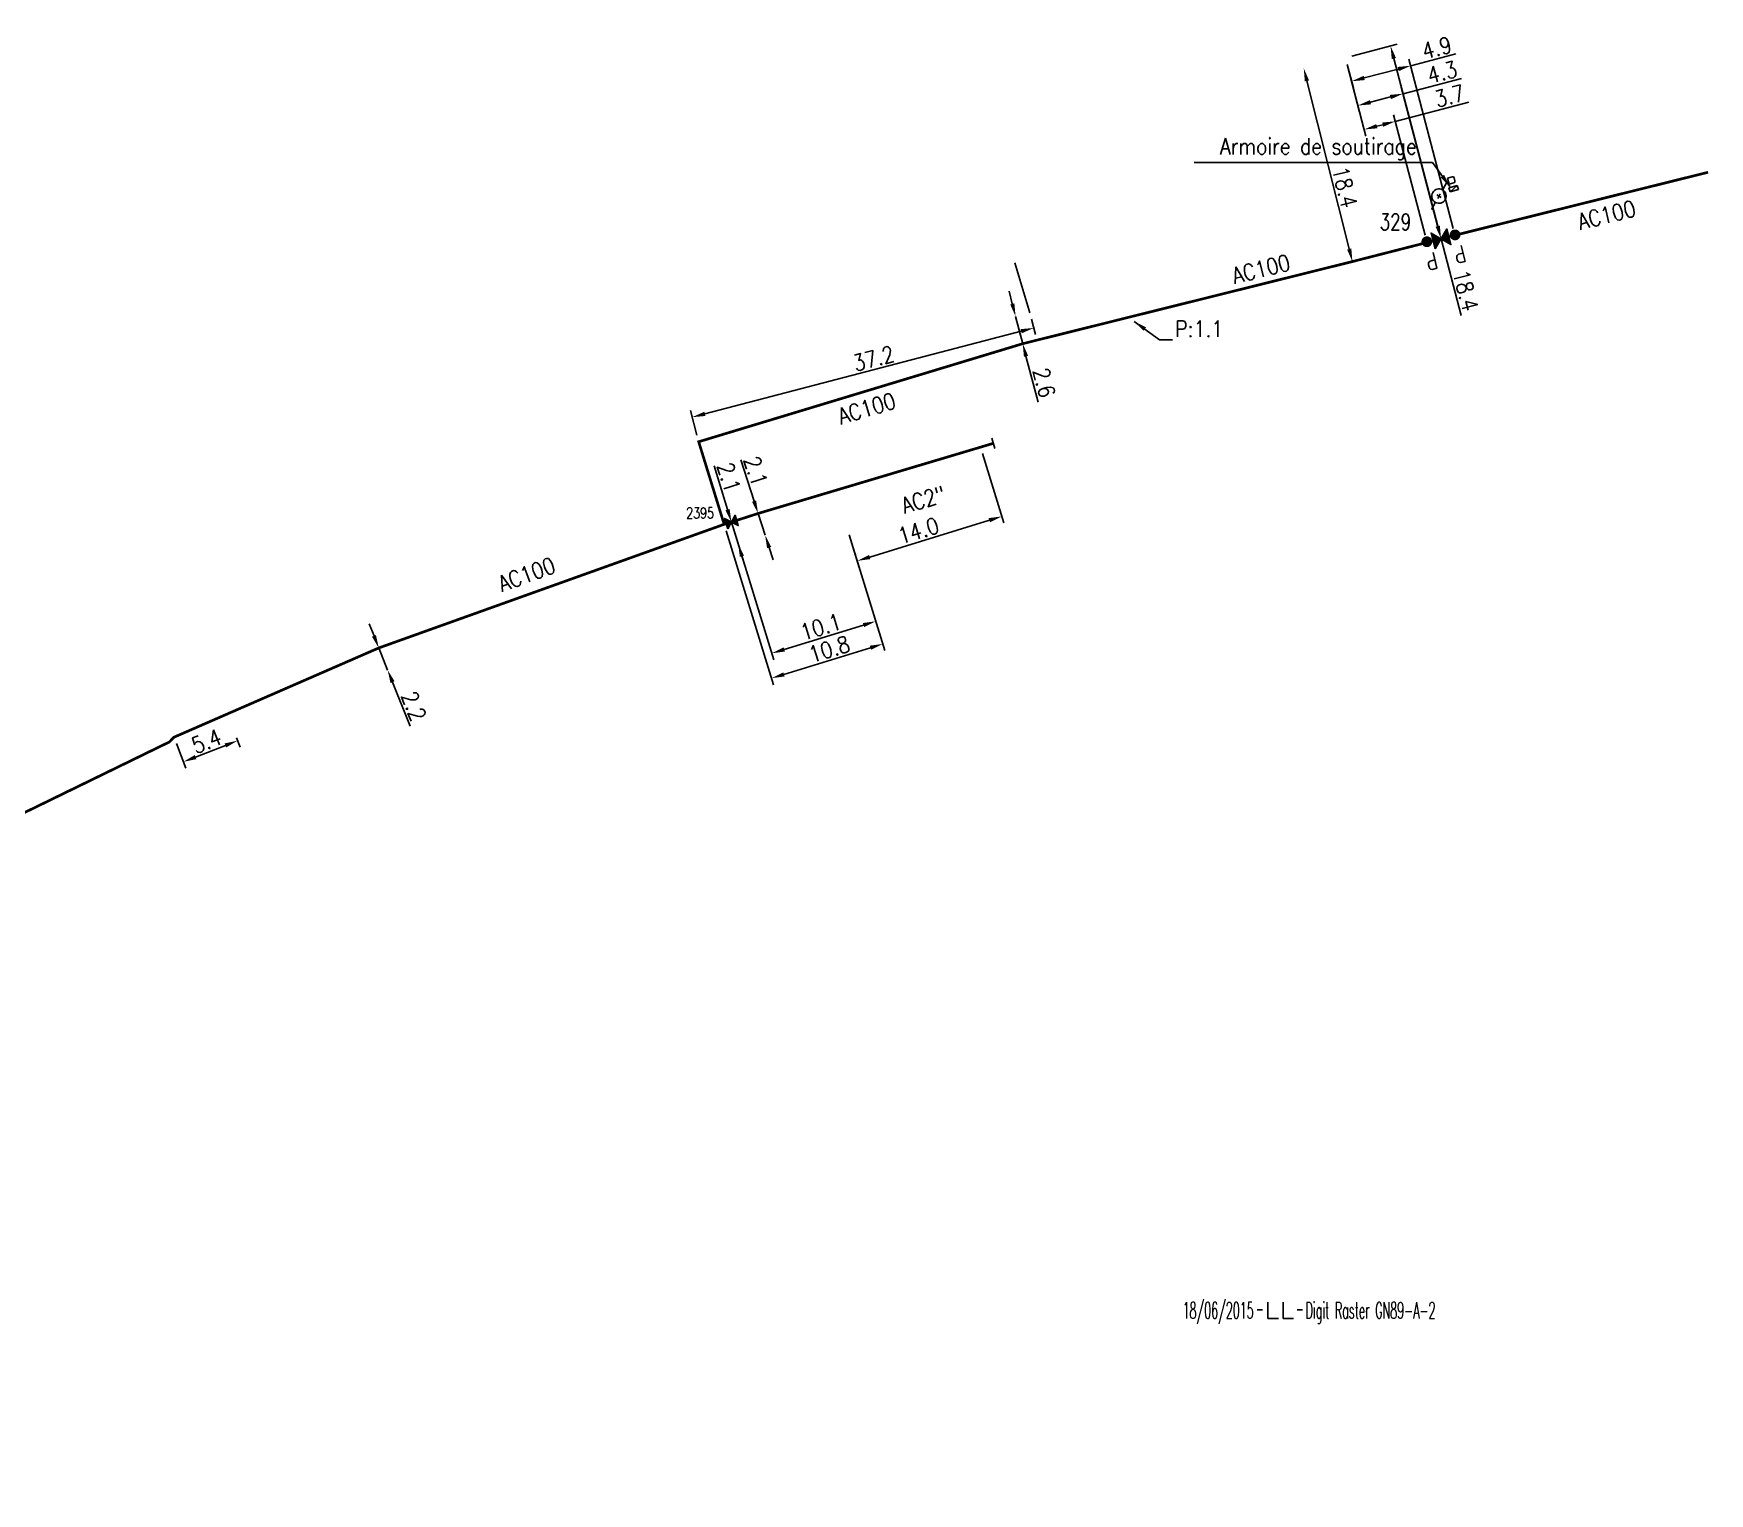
# Model space of a CAD drawing. Header units: millimetres. Extents: x 124000 to 125000, y 124670 to 125013.
# Drawn here: x 124162.1 to 124316.7, y 124878 to 125012.8 of the extents above; entities that cross this region are included whole.
import ezdxf
from ezdxf.enums import TextEntityAlignment as Align

# ---------------------------------------------------------------- set-up
doc = ezdxf.new("R2010")
doc.units = ezdxf.units.MM
doc.header["$PDMODE"] = 34
doc.layers.get('0').update_dxf_attribs({"linetype": 'CONTINUOUS'})
doc.layers.get('Defpoints').update_dxf_attribs({"linetype": 'CONTINUOUS'})
for name, color, linetype in [('G_120', 4, 'CONTINUOUS'), ('G_300', 7, 'CONTINUOUS'), ('G_340', 7, 'CONTINUOUS'), ('G_910', 7, 'CONTINUOUS'), ('W0100', 7, 'CONTINUOUS'), ('W0438', 7, 'CONTINUOUS'), ('W0473', 7, 'CONTINUOUS')]:
    doc.layers.add(name, color=color, linetype=linetype)
doc.layers.add('G_170', color=7, linetype='CONTINUOUS', plot=False)
doc.styles.add('G_ROMANS', font='ROMANS.SHX', dxfattribs={"width": 0.75})
doc.styles.get("Standard").update_dxf_attribs({"font": 'romans.shx', "width": 0.85})
doc.linetypes.add('G_typB_AP', pattern='A,5,-0.3,["o",Standard,S=1.5,R=0,X=0,Y=-0.5],-1.65', length=6.95)
doc.dimstyles.get("Standard").update_dxf_attribs({"dimtxt": 1.5, "dimasz": 1.2, "dimexe": 0.625, "dimexo": 0.625, "dimgap": 0.25, "dimtad": 1, "dimdec": 1, "dimzin": 0, "dimdsep": 46, "dimtxsty": 'Standard', "dimcen": -0.5, "dimadec": 0, "dimazin": 0, "dimtfac": 1, "dimtdec": 1, "dimtmove": 0, "dimatfit": 3, "dimfxl": 0, "dimtolj": 1, "dimtzin": 0, "dimarcsym": 0})

# ---------------------------------------------------------------- blocks, each defined once
blk = doc.blocks.new('*D19')
at = {"layer": 'Defpoints', "color": 0, "linetype": 'Continuous', "transparency": 16777216}
for p in [(124279.31, 125009.57), (124279.31, 125009.57), (124283.8, 124991.73)]:
    blk.add_point(p, dxfattribs=at)
at = {"layer": 'G_120', "color": 0, "linetype": 'Continuous', "lineweight": -2, "transparency": 16777216}
for p, q in [((124278.7, 125009.42), (124278.7, 125009.42)), ((124283.5, 124992.89), (124279.6, 125008.41))]:
    blk.add_line(p, q, dxfattribs=at)
at = {"layer": 'G_120', "color": 0, "linetype": 'Continuous', "transparency": 16777216}
for points in [[(124279.8, 125008.45), (124279.41, 125008.36), (124279.31, 125009.57)], [(124283.7, 124992.94), (124283.31, 124992.84), (124283.8, 124991.73)]]:
    blk.add_solid(points, dxfattribs=at)
at = {"layer": 'G_120', "color": 0, "linetype": 'Continuous', "transparency": 16777216, "insert": (124283.1, 124998.6), "char_height": 1.5, "attachment_point": 5, "rotation": 284.1153}
blk.add_mtext('\\A1;18.4', dxfattribs=at)
blk = doc.blocks.new('*D20')
at = {"layer": 'Defpoints', "color": 0, "linetype": 'Continuous', "transparency": 16777216}
for p in [(124283.16, 125010.54), (124284.31, 125006.13), (124291.98, 124993.83)]:
    blk.add_point(p, dxfattribs=at)
at = {"layer": 'G_300', "color": 0, "linetype": 'Continuous', "lineweight": -2, "transparency": 16777216}
for p, q in [((124283.32, 125009.93), (124284.47, 125005.53)), ((124288.47, 125007.22), (124293.88, 125008.64)), ((124285.47, 125006.44), (124287.31, 125006.92)), ((124291.82, 124994.43), (124288.31, 125007.83))]:
    blk.add_line(p, q, dxfattribs=at)
at = {"layer": 'G_300', "color": 0, "linetype": 'Continuous', "transparency": 16777216}
for points in [[(124285.42, 125006.63), (124285.52, 125006.24), (124284.31, 125006.13)], [(124287.26, 125007.11), (124287.36, 125006.72), (124288.47, 125007.22)]]:
    blk.add_solid(points, dxfattribs=at)
at = {"layer": 'G_300', "color": 0, "linetype": 'Continuous', "transparency": 16777216, "insert": (124292.09, 125009.2), "char_height": 1.5, "attachment_point": 5, "rotation": 14.6707}
blk.add_mtext('\\A1;4.3', dxfattribs=at)
blk = doc.blocks.new('*D21')
at = {"layer": 'Defpoints', "color": 0, "linetype": 'Continuous', "transparency": 16777216}
for p in [(124283.16, 125010.54), (124284.89, 125003.92), (124290.67, 124993.56)]:
    blk.add_point(p, dxfattribs=at)
at = {"layer": 'G_300', "color": 0, "linetype": 'Continuous', "lineweight": -2, "transparency": 16777216}
for p, q in [((124283.32, 125009.93), (124285.05, 125003.31)), ((124287.76, 125004.67), (124294.55, 125006.44)), ((124290.51, 124994.17), (124287.6, 125005.27)), ((124286.05, 125004.22), (124286.6, 125004.36))]:
    blk.add_line(p, q, dxfattribs=at)
at = {"layer": 'G_300', "color": 0, "linetype": 'Continuous', "transparency": 16777216}
for points in [[(124286, 125004.41), (124286.11, 125004.03), (124284.89, 125003.92)], [(124286.55, 125004.56), (124286.65, 125004.17), (124287.76, 125004.67)]]:
    blk.add_solid(points, dxfattribs=at)
at = {"layer": 'G_300', "color": 0, "linetype": 'Continuous', "transparency": 16777216, "insert": (124292.76, 125007.01), "char_height": 1.5, "attachment_point": 5, "rotation": 14.6707}
blk.add_mtext('\\A1;3.7', dxfattribs=at)
blk = doc.blocks.new('*D22')
at = {"layer": 'Defpoints', "color": 0, "linetype": 'Continuous', "transparency": 16777216}
for p in [(124283.16, 125010.54), (124283.73, 125008.37), (124293.27, 124994.19)]:
    blk.add_point(p, dxfattribs=at)
at = {"layer": 'G_300', "color": 0, "linetype": 'Continuous', "lineweight": -2, "transparency": 16777216}
for p, q in [((124283.32, 125009.93), (124283.89, 125007.77)), ((124284.89, 125008.68), (124288.02, 125009.5)), ((124293.11, 124994.79), (124289.02, 125010.4)), ((124289.18, 125009.8), (124293.35, 125010.89))]:
    blk.add_line(p, q, dxfattribs=at)
at = {"layer": 'G_300', "color": 0, "linetype": 'Continuous', "transparency": 16777216}
for points in [[(124287.97, 125009.69), (124288.07, 125009.3), (124289.18, 125009.8)], [(124284.84, 125008.87), (124284.94, 125008.48), (124283.73, 125008.37)]]:
    blk.add_solid(points, dxfattribs=at)
at = {"layer": 'G_300', "color": 0, "linetype": 'Continuous', "transparency": 16777216, "insert": (124291.59, 125011.46), "char_height": 1.5, "attachment_point": 5, "rotation": 14.6707}
blk.add_mtext('\\A1;4.9', dxfattribs=at)
blk = doc.blocks.new('G_300_04')
at = {"linetype": 'Continuous'}
h = blk.add_hatch(color=0, dxfattribs=at)
h.paths.add_polyline_path([(-0.5, 0.5), (-0.5, -0.5), (0, 0)])
h.paths.add_polyline_path([(0.5, 0.5), (0, 0), (0.5, -0.5)])
at = {"color": 0, "linetype": 'Continuous', "flags": 128}
blk.add_lwpolyline([(-0.5, -0.5), (0.5, 0.5), (0.5, -0.5), (-0.5, 0.5)], close=True, dxfattribs=at)
at = {"color": 0, "linetype": 'Continuous', "width": 0.75}
blk.add_attdef('NUM', text='', height=1, dxfattribs=at).set_placement((0, 1.78), align=Align.MIDDLE_CENTER)
at = {"color": 0, "linetype": 'Continuous', "width": 0.75, "flags": 3}
for tag, p in [('DEF_LEG', (0, -5)), ('DEF_COUP', (0, -7.5)), ('DEF_TYPE', (0, -10))]:
    blk.add_attdef(tag, text='', height=1.2, dxfattribs=at).set_placement(p, align=Align.MIDDLE)
blk = doc.blocks.new('G_300_12')
at = {"color": 0, "linetype": 'Continuous', "const_width": 0.497, "flags": 128}
blk.add_lwpolyline([(-0.25, 0, 1), (0.25, 0, 1)], format="xyb", close=True, dxfattribs=at)
at = {"color": 0, "linetype": 'Continuous', "style": 'G_ROMANS', "width": 0.75}
blk.add_text('P', height=1.5, dxfattribs=at).set_placement((0, 1.85), align=Align.MIDDLE)
at = {"color": 0, "linetype": 'Continuous', "width": 0.75, "flags": 3}
for tag, p in [('DEF_LEG', (0, -5)), ('DEF_COUP', (0, -7.5)), ('DEF_TYPE', (0, -10))]:
    blk.add_attdef(tag, text='', height=1.2, dxfattribs=at).set_placement(p, align=Align.MIDDLE)
blk = doc.blocks.new('*D23')
at = {"layer": 'Defpoints', "color": 0, "linetype": 'Continuous', "transparency": 16777216}
for p in [(124287.32, 125011.63), (124283.16, 125010.54), (124291.98, 124993.83)]:
    blk.add_point(p, dxfattribs=at)
at = {"layer": 'G_300', "color": 0, "linetype": 'Continuous', "lineweight": -2, "transparency": 16777216}
for p, q in [((124283.76, 125010.7), (124287.92, 125011.79)), ((124287.62, 125010.47), (124291.68, 124994.99)), ((124291.98, 124993.83), (124293.83, 124986.74))]:
    blk.add_line(p, q, dxfattribs=at)
at = {"layer": 'G_300', "color": 0, "linetype": 'Continuous', "transparency": 16777216}
for points in [[(124287.82, 125010.52), (124287.43, 125010.42), (124287.32, 125011.63)], [(124291.87, 124995.04), (124291.48, 124994.94), (124291.98, 124993.83)]]:
    blk.add_solid(points, dxfattribs=at)
at = {"layer": 'G_300', "color": 0, "linetype": 'Continuous', "transparency": 16777216, "insert": (124294.26, 124989.06), "char_height": 1.5, "attachment_point": 5, "rotation": 284.6707}
blk.add_mtext('\\A1;18.4', dxfattribs=at)
blk = doc.blocks.new('GIS_MODF')
at = {"color": 0, "linetype": 'Continuous', "flags": 128}
for points in [[(-2.18, -0.01), (-1.68, -0.01)], [(1.52, -0.01), (2.02, -0.01)]]:
    blk.add_lwpolyline(points, dxfattribs=at)
at = {"color": 0, "linetype": 'Continuous', "width": 0.5}
blk.add_attdef('DATE', text='', height=1.5, dxfattribs=at).set_placement((-2.5, -0.8), align=Align.RIGHT)
at = {"color": 0, "linetype": 'Continuous', "width": 1.771291}
blk.add_attdef('USER', text='', height=1.5, dxfattribs=at).set_placement((-1.51, -0.8), (1.28, -0.8), align=Align.FIT)
at = {"color": 0, "linetype": 'Continuous', "width": 0.5}
blk.add_attdef('DESC', (2.29, -0.8), '', height=1.5, dxfattribs=at)
blk = doc.blocks.new('*D24')
at = {"layer": 'Defpoints', "color": 0, "linetype": 'Continuous', "transparency": 16777216}
for p in [(124175.06, 124947.83), (124180.61, 124948.34), (124180.93, 124947.51)]:
    blk.add_point(p, dxfattribs=at)
at = {"layer": 'G_120', "color": 0, "linetype": 'Continuous', "lineweight": -2, "transparency": 16777216}
for p, q in [((124180.83, 124947.76), (124181.16, 124946.92)), ((124175.29, 124947.25), (124176.17, 124944.98)), ((124177.06, 124946), (124179.81, 124947.07))]:
    blk.add_line(p, q, dxfattribs=at)
at = {"layer": 'G_120', "color": 0, "linetype": 'Continuous', "transparency": 16777216}
for points in [[(124176.99, 124946.19), (124177.13, 124945.81), (124175.94, 124945.56)], [(124179.74, 124947.26), (124179.88, 124946.89), (124180.93, 124947.51)]]:
    blk.add_solid(points, dxfattribs=at)
at = {"layer": 'G_120', "color": 0, "linetype": 'Continuous', "transparency": 16777216, "insert": (124178.07, 124947.47), "char_height": 1.5, "attachment_point": 5, "rotation": 21.2888}
blk.add_mtext('\\A1;5.4', dxfattribs=at)
blk = doc.blocks.new('*D25')
at = {"layer": 'Defpoints', "color": 0, "linetype": 'Continuous', "transparency": 16777216}
for p in [(124193.96, 124956.07), (124194.78, 124954.03), (124194.78, 124954.03)]:
    blk.add_point(p, dxfattribs=at)
at = {"layer": 'G_120', "color": 0, "linetype": 'Continuous', "lineweight": -2, "transparency": 16777216}
for p, q in [((124193.52, 124957.18), (124193.07, 124958.3)), ((124193.96, 124956.07), (124194.78, 124954.03)), ((124195.23, 124952.91), (124196.86, 124948.86))]:
    blk.add_line(p, q, dxfattribs=at)
at = {"layer": 'G_120', "color": 0, "linetype": 'Continuous', "transparency": 16777216}
for points in [[(124193.7, 124957.26), (124193.33, 124957.11), (124193.96, 124956.07)], [(124195.42, 124952.99), (124195.04, 124952.84), (124194.78, 124954.03)]]:
    blk.add_solid(points, dxfattribs=at)
at = {"layer": 'G_120', "color": 0, "linetype": 'Continuous', "transparency": 16777216, "insert": (124197.19, 124950.7), "char_height": 1.5, "attachment_point": 5, "rotation": 291.8612}
blk.add_mtext('\\A1;2.2', dxfattribs=at)
blk = doc.blocks.new('G_340_07')
at = {"color": 0, "linetype": 'Continuous', "const_width": 0.25, "flags": 128}
blk.add_lwpolyline([(0, 0), (1.25, 0)], dxfattribs=at)
at = {"color": 0, "linetype": 'Continuous', "flags": 128}
blk.add_lwpolyline([(1.25, -0.5), (1.25, 0.5)], dxfattribs=at)
at = {"color": 0, "linetype": 'Continuous', "width": 0.75, "flags": 3}
for tag, p in [('DEF_LEG', (0, -5)), ('DEF_COUP', (0, -7.5)), ('DEF_TYPE', (0, -10))]:
    blk.add_attdef(tag, text='', height=1.2, dxfattribs=at).set_placement(p, align=Align.MIDDLE)
blk = doc.blocks.new('*D45')
at = {"layer": 'Defpoints', "color": 0, "linetype": 'Continuous', "transparency": 16777216}
for p in [(124252.72, 124986.66), (124252.72, 124986.66), (124253.38, 124984.15)]:
    blk.add_point(p, dxfattribs=at)
at = {"layer": 'G_120', "color": 0, "linetype": 'Continuous', "lineweight": -2, "transparency": 16777216}
for p, q in [((124252.42, 124987.83), (124252.12, 124988.99)), ((124252.72, 124986.66), (124253.38, 124984.15)), ((124253.68, 124982.99), (124254.79, 124978.76))]:
    blk.add_line(p, q, dxfattribs=at)
at = {"layer": 'G_120', "color": 0, "linetype": 'Continuous', "transparency": 16777216}
for points in [[(124252.61, 124987.88), (124252.23, 124987.77), (124252.72, 124986.66)], [(124253.88, 124983.04), (124253.49, 124982.94), (124253.38, 124984.15)]]:
    blk.add_solid(points, dxfattribs=at)
at = {"layer": 'G_120', "color": 0, "linetype": 'Continuous', "transparency": 16777216, "insert": (124255.36, 124980.55), "char_height": 1.5, "attachment_point": 5, "rotation": 284.641}
blk.add_mtext('\\A1;2.6', dxfattribs=at)
blk = doc.blocks.new('*D46')
at = {"layer": 'Defpoints', "color": 0, "linetype": 'Continuous', "transparency": 16777216}
for p in [(124225.83, 124967.48), (124237.2, 124967.1), (124240.48, 124956.44)]:
    blk.add_point(p, dxfattribs=at)
at = {"layer": 'G_120', "color": 0, "linetype": 'Continuous', "lineweight": -2, "transparency": 16777216}
for p, q in [((124226.01, 124966.88), (124230.39, 124952.68)), ((124237.38, 124966.5), (124240.66, 124955.84)), ((124231.35, 124953.63), (124239.33, 124956.09))]:
    blk.add_line(p, q, dxfattribs=at)
at = {"layer": 'G_120', "color": 0, "linetype": 'Continuous', "transparency": 16777216}
for points in [[(124239.27, 124956.28), (124239.39, 124955.9), (124240.48, 124956.44)], [(124231.29, 124953.82), (124231.41, 124953.44), (124230.2, 124953.28)]]:
    blk.add_solid(points, dxfattribs=at)
at = {"layer": 'G_120', "color": 0, "linetype": 'Continuous', "transparency": 16777216, "insert": (124235.53, 124955.96), "char_height": 1.5, "attachment_point": 5, "rotation": 17.1208}
blk.add_mtext('\\A1;10.8', dxfattribs=at)
blk = doc.blocks.new('*D47')
at = {"layer": 'Defpoints', "color": 0, "linetype": 'Continuous', "transparency": 16777216}
for p in [(124228.96, 124968.48), (124229.61, 124966.48), (124229.61, 124966.48)]:
    blk.add_point(p, dxfattribs=at)
at = {"layer": 'G_120', "color": 0, "linetype": 'Continuous', "lineweight": -2, "transparency": 16777216}
for p, q in [((124228.59, 124969.62), (124227.36, 124973.43)), ((124229.61, 124966.48), (124228.96, 124968.48)), ((124229.98, 124965.34), (124230.35, 124964.19))]:
    blk.add_line(p, q, dxfattribs=at)
at = {"layer": 'G_120', "color": 0, "linetype": 'Continuous', "transparency": 16777216}
for points in [[(124228.78, 124969.68), (124228.4, 124969.56), (124228.96, 124968.48)], [(124230.17, 124965.4), (124229.79, 124965.27), (124229.61, 124966.48)]]:
    blk.add_solid(points, dxfattribs=at)
at = {"layer": 'G_120', "color": 0, "linetype": 'Continuous', "transparency": 16777216, "insert": (124228.74, 124972.4), "char_height": 1.5, "attachment_point": 5, "rotation": 287.9423}
blk.add_mtext('\\A1;2.1', dxfattribs=at)
blk = doc.blocks.new('*D48')
at = {"layer": 'Defpoints', "color": 0, "linetype": 'Continuous', "transparency": 16777216}
for p in [(124226.5, 124967.69), (124237.2, 124967.1), (124239.83, 124958.53)]:
    blk.add_point(p, dxfattribs=at)
at = {"layer": 'G_300', "color": 0, "linetype": 'Continuous', "lineweight": -2, "transparency": 16777216}
for p, q in [((124226.68, 124967.09), (124230.41, 124954.98)), ((124237.38, 124966.5), (124240.02, 124957.94)), ((124231.38, 124955.93), (124238.69, 124958.18))]:
    blk.add_line(p, q, dxfattribs=at)
at = {"layer": 'G_300', "color": 0, "linetype": 'Continuous', "transparency": 16777216}
for points in [[(124238.63, 124958.37), (124238.75, 124957.99), (124239.83, 124958.53)], [(124231.32, 124956.12), (124231.43, 124955.74), (124230.23, 124955.58)]]:
    blk.add_solid(points, dxfattribs=at)
at = {"layer": 'G_300', "color": 0, "linetype": 'Continuous', "transparency": 16777216, "insert": (124234.74, 124958.01), "char_height": 1.5, "attachment_point": 5, "rotation": 17.1208}
blk.add_mtext('\\A1;10.1', dxfattribs=at)
blk = doc.blocks.new('*D49')
at = {"layer": 'Defpoints', "color": 0, "linetype": 'Continuous', "transparency": 16777216}
for p in [(124226.5, 124967.69), (124227.12, 124965.68), (124227.12, 124965.68)]:
    blk.add_point(p, dxfattribs=at)
at = {"layer": 'G_300', "color": 0, "linetype": 'Continuous', "lineweight": -2, "transparency": 16777216}
for p, q in [((124226.14, 124968.84), (124224.9, 124972.87)), ((124227.12, 124965.68), (124226.5, 124967.69)), ((124227.47, 124964.54), (124227.82, 124963.39))]:
    blk.add_line(p, q, dxfattribs=at)
at = {"layer": 'G_300', "color": 0, "linetype": 'Continuous', "transparency": 16777216}
for points in [[(124226.33, 124968.9), (124225.95, 124968.78), (124226.5, 124967.69)], [(124227.66, 124964.59), (124227.28, 124964.48), (124227.12, 124965.68)]]:
    blk.add_solid(points, dxfattribs=at)
at = {"layer": 'G_300', "color": 0, "linetype": 'Continuous', "transparency": 16777216, "insert": (124226.27, 124971.82), "char_height": 1.5, "attachment_point": 5, "rotation": 287.1208}
blk.add_mtext('\\A1;2.1', dxfattribs=at)
blk = doc.blocks.new('*D50')
at = {"layer": 'Defpoints', "color": 0, "linetype": 'Continuous', "transparency": 16777216}
for p in [(124249.48, 124974.6), (124237.2, 124967.1), (124238.12, 124964.11)]:
    blk.add_point(p, dxfattribs=at)
at = {"layer": 'G_340', "color": 0, "linetype": 'Continuous', "lineweight": -2, "transparency": 16777216}
for p, q in [((124249.66, 124974.01), (124251.63, 124967.62)), ((124250.3, 124967.86), (124239.26, 124964.46)), ((124237.38, 124966.5), (124238.3, 124963.51))]:
    blk.add_line(p, q, dxfattribs=at)
at = {"layer": 'G_340', "color": 0, "linetype": 'Continuous', "transparency": 16777216}
for points in [[(124250.24, 124968.05), (124250.36, 124967.67), (124251.45, 124968.21)], [(124239.2, 124964.65), (124239.32, 124964.27), (124238.12, 124964.11)]]:
    blk.add_solid(points, dxfattribs=at)
at = {"layer": 'G_340', "color": 0, "linetype": 'Continuous', "transparency": 16777216, "insert": (124243.75, 124966.89), "char_height": 1.5, "attachment_point": 5, "rotation": 17.1208}
blk.add_mtext('\\A1;14.0', dxfattribs=at)
blk = doc.blocks.new('*D51')
at = {"layer": 'Defpoints', "color": 0, "linetype": 'Continuous', "transparency": 16777216}
for p in [(124254.04, 124987.01), (124254.4, 124985.6), (124223.48, 124975.1)]:
    blk.add_point(p, dxfattribs=at)
at = {"layer": 'G_120', "color": 0, "linetype": 'Continuous', "lineweight": -2, "transparency": 16777216}
for p, q in [((124254.19, 124986.4), (124254.56, 124985)), ((124224.05, 124977.67), (124253.24, 124985.3)), ((124223.32, 124975.71), (124222.73, 124977.98))]:
    blk.add_line(p, q, dxfattribs=at)
at = {"layer": 'G_120', "color": 0, "linetype": 'Continuous', "transparency": 16777216}
for points in [[(124253.19, 124985.49), (124253.29, 124985.11), (124254.4, 124985.6)], [(124224, 124977.87), (124224.1, 124977.48), (124222.89, 124977.37)]]:
    blk.add_solid(points, dxfattribs=at)
at = {"layer": 'G_120', "color": 0, "linetype": 'Continuous', "transparency": 16777216, "insert": (124239.62, 124982.78), "char_height": 1.5, "attachment_point": 5, "rotation": 14.641}
blk.add_mtext('\\A1;37.2', dxfattribs=at)
blk = doc.blocks.new('T473')
for p, q in [((-0.166667, 0.166667), (0.166667, -0.166667)), ((-0.166667, -0.166667), (0.166667, 0.166667)), ((0.500001, 0.500001), (1.000002, 1.000002)), ((-1.000002, -1.000002), (-0.500001, -0.500001))]:
    blk.add_line(p, q)
blk.add_ellipse((0, 0), major_axis=(0.471405, 0.471405), ratio=1, start_param=5.4977871438, end_param=11.780972451)
blk = doc.blocks.new('T438')
for p, q in [((-0.4, 0.2), (0.4, 0.2)), ((-0.4, -0.2), (-0.4, 0.2)), ((0.15, 1.1), (-0.3, 1.1)), ((-0.3, 1.1), (-0.3, 0.5)), ((-0.3, 0.5), (0.15, 0.5)), ((0.3, 0.65), (0.3, 0.95)), ((0.4, 0.2), (0.4, -0.2))]:
    blk.add_line(p, q)
at = {"flags": 128}
for points in [[(-0.4, -0.2), (0.4, 0.2)], [(0.4, -0.2), (-0.4, -0.2)]]:
    blk.add_lwpolyline(points, dxfattribs=at)
for centre, major_axis, start_param, end_param in [((0.15, 0.95), (0.106, -0.106), 0.785398, 2.356194), ((0.15, 0.65), (0.106, 0.106), 3.926991, 5.497787)]:
    blk.add_ellipse(centre, major_axis=major_axis, ratio=1, start_param=start_param, end_param=end_param)
blk = doc.blocks.new('F124124C')
at = {"layer": 'W0100'}
blk.add_lwpolyline([(124252.65, 124991.61), (124254.04, 124987.01)], dxfattribs=at)
at = {"layer": 'W0438', "rotation": 15.55159688633612}
blk.add_blockref('T438', (124293.15, 124998.46), dxfattribs=at)
at = {"layer": 'W0473', "rotation": 15.55159688794259}
blk.add_blockref('T473', (124291.79, 124997.77), dxfattribs=at)
at = {"layer": 'W0438', "linetype": 'Continuous', "insert": (124289.73, 125001.12), "char_height": 1.5, "attachment_point": 9}
blk.add_mtext('\\A1;Armoire de soutirage', dxfattribs=at)
at = {"layer": 'W0438', "linetype": 'Continuous', "annotation_type": 0, "has_hookline": 1, "hookline_direction": 1, "text_width": 20.52}
blk.add_leader([(124292.8, 124998.65), (124291.18, 125000.87), (124289.98, 125000.87)], dimstyle='Standard', override={"dimgap": 0.25, "dimtad": 1}, dxfattribs=at)

msp = doc.modelspace()

# ---------------------------------------------------------------- linework, layer by layer
at = {"layer": 'G_120', "linetype": 'G_typB_AP', "const_width": 0.25, "flags": 128}
for points in [[(124292.46, 124993.96), (124316.62, 124999.97)], [(124225.83, 124967.48), (124223.48, 124975.1), (124253.38, 124984.15), (124283.8, 124991.73), (124291.5, 124993.7)], [(124064.34, 124878.16), (124066.47, 124879.98), (124072.59, 124885.15), (124081.1, 124891.75), (124096.19, 124903.14), (124107.98, 124911.1), (124125.82, 124921.69), (124153.18, 124936.93), (124174.63, 124947.39), (124175.06, 124947.83), (124193.96, 124956.07), (124225.83, 124967.48), (124226.02, 124967.54)]]:
    msp.add_lwpolyline(points, dxfattribs=at)
at = {"layer": 'G_170', "linetype": 'Continuous', "const_width": 0.25, "flags": 128}
msp.add_lwpolyline([(124226.97, 124967.84), (124228.96, 124968.48), (124249.48, 124974.6)], dxfattribs=at)

# ---------------------------------------------------------------- block references
msp.add_blockref('F124124C', (0, 0))
at = {"layer": 'G_300'}
ref = msp.add_blockref('G_300_04', (124291.98, 124993.83), dxfattribs=dict(at, xscale=1.5, yscale=1.5, zscale=1.5, rotation=14.67071482598747))
ref.add_attrib('NUM', '329', dxfattribs={"layer": '0', "color": 0, "linetype": 'Continuous', "height": 1.5, "width": 0.75}).set_placement((124287.77, 124995.39), align=Align.MIDDLE_CENTER)
for p, rotation in [((124290.67, 124993.56), 193.9236016336799), ((124293.27, 124994.19), 193.9901351303208)]:
    msp.add_blockref('G_300_12', p, dxfattribs=dict(at, rotation=rotation))
ref = msp.add_blockref('G_300_04', (124226.5, 124967.69), dxfattribs=dict(at, rotation=17.12080360405434))
ref.add_attrib('NUM', '2395', dxfattribs={"layer": '0', "color": 0, "linetype": 'Continuous', "height": 1, "width": 0.75}).set_placement((124223.61, 124968.52), align=Align.MIDDLE_CENTER)
at = {"layer": 'G_340', "rotation": 16.62581794531951}
msp.add_blockref('G_340_07', (124249.48, 124974.6), dxfattribs=at)
at = {"layer": 'G_910', "linetype": 'Continuous'}
ref = msp.add_blockref('GIS_MODF', (124277.19, 124894.98), dxfattribs=at)
ref.add_attrib('DATE', '18/06/2015', dxfattribs={"layer": '0', "color": 0, "linetype": 'Continuous', "height": 1.5, "width": 0.5}).set_placement((124274.69, 124894.19), align=Align.RIGHT)
ref.add_attrib('USER', 'LL', dxfattribs={"layer": '0', "color": 0, "linetype": 'Continuous', "height": 1.5, "width": 1.180861}).set_placement((124275.68, 124894.19), (124278.46, 124894.19), align=Align.FIT)
ref.add_attrib('DESC', 'Digit Raster GN89-A-2', (124279.48, 124894.19), dxfattribs={"layer": '0', "color": 0, "linetype": 'Continuous', "height": 1.5, "width": 0.5})

# ---------------------------------------------------------------- texts
at = {"layer": 'G_120', "linetype": 'Continuous', "width": 0.85}
for rotation, p in [(13.9882, (124304.82, 124994.65)), (13.9882, (124272.94, 124989.66)), (16.6258, (124236.62, 124976.69)), (20.1315, (124205.33, 124961.22))]:
    msp.add_text('AC100', height=1.5, rotation=rotation, dxfattribs=at).set_placement(p)
at = {"layer": 'G_120', "linetype": 'Continuous', "insert": (124267.45, 124984.77), "char_height": 1.5, "attachment_point": 7}
msp.add_mtext('\\A1;P:1.1', dxfattribs=at)
at = {"layer": 'G_170', "linetype": 'ByBlock', "width": 0.85}
msp.add_text('AC2"', height=1.5, rotation=16.6258, dxfattribs=at).set_placement((124242.47, 124968.45))

# ---------------------------------------------------------------- dimensions: what is measured, and where the dimension line sits
at = {"layer": 'G_120', "linetype": 'Continuous'}
for base, p1, p2, angle, picture, middle in [((124279.31, 125009.57), (124283.8, 124991.73), (124279.31, 125009.57), 284.1153, '*D19', (124282.13, 124998.35)), ((124252.72, 124986.66), (124253.38, 124984.15), (124252.72, 124986.66), 284.641, '*D45', (124254.39, 124980.29)), ((124229.61, 124966.48), (124228.96, 124968.48), (124229.61, 124966.48), 107.9423, '*D47', (124227.79, 124972.09)), ((124240.47786, 124956.44206), (124225.83019, 124967.47712), (124237.19575, 124967.09696), 197.1208, '*D46', (124235.81951, 124955.00711)), ((124194.78, 124954.03), (124193.96, 124956.07), (124194.78, 124954.03), 111.8612, '*D25', (124196.27, 124950.33)), ((124180.9289, 124947.5073), (124175.0596, 124947.8345), (124180.6053, 124948.3379), 21.2888, '*D24', (124178.4364, 124946.5361))]:
    dim = msp.add_linear_dim(base=base, p1=p1, p2=p2, angle=angle, dimstyle='Standard', dxfattribs=at)
    dim.commit()
    dim.dimension.update_dxf_attribs({"geometry": picture, "text_midpoint": middle, "dimtype": 160})
dim = msp.add_linear_dim(base=(124254.4, 124985.6), p1=(124223.48, 124975.1), p2=(124254.04, 124987.01), angle=194.641, text='37.2', dimstyle='Standard', dxfattribs=at)
dim.commit()
dim.dimension.update_dxf_attribs({"geometry": '*D51', "text_midpoint": (124239.87, 124981.81), "dimtype": 160})
at = {"layer": 'G_300', "linetype": 'Continuous'}
for base, p1, angle, text, picture, middle in [((124283.73, 125008.37), (124293.27, 124994.19), 14.6707, '4.9', '*D22', (124291.84, 125010.5)), ((124284.89, 125003.92), (124290.67, 124993.56), 194.6707, '3.7', '*D21', (124293.01, 125006.04))]:
    dim = msp.add_linear_dim(base=base, p1=p1, p2=(124283.16, 125010.54), angle=angle, text=text, dimstyle='Standard', dxfattribs=at)
    dim.commit()
    dim.dimension.update_dxf_attribs({"geometry": picture, "text_midpoint": middle, "dimtype": 160})
for base, p1, p2, angle, picture, middle in [((124287.32, 125011.63), (124291.98, 124993.83), (124283.16, 125010.54), 284.6707, '*D23', (124293.29, 124988.81)), ((124284.31, 125006.13), (124291.98, 124993.83), (124283.16, 125010.54), 14.6707, '*D20', (124292.35, 125008.24)), ((124227.12, 124965.68), (124226.5, 124967.69), (124227.12, 124965.68), 107.1208, '*D49', (124225.31, 124971.53)), ((124239.83339, 124958.53427), (124226.49712, 124967.68984), (124237.19575, 124967.09696), 197.1208, '*D48', (124235.03106, 124957.05497))]:
    dim = msp.add_linear_dim(base=base, p1=p1, p2=p2, angle=angle, dimstyle='Standard', dxfattribs=at)
    dim.commit()
    dim.dimension.update_dxf_attribs({"geometry": picture, "text_midpoint": middle, "dimtype": 160})
at = {"layer": 'G_340', "linetype": 'Continuous'}
dim = msp.add_linear_dim(base=(124238.11645, 124964.10805), p1=(124249.4805, 124974.60286), p2=(124237.19575, 124967.09696), angle=17.1208, dimstyle='Standard', dxfattribs=at)
dim.commit()
dim.dimension.update_dxf_attribs({"geometry": '*D50', "text_midpoint": (124244.04325, 124965.93373), "dimtype": 160})

# ---------------------------------------------------------------- leaders
at = {"layer": 'G_120', "linetype": 'Continuous'}
msp.add_leader([(124263.67, 124986.2), (124266, 124984.52), (124267.2, 124984.52)], dimstyle='Standard', dxfattribs=at)

doc.saveas('drawing.dxf')
